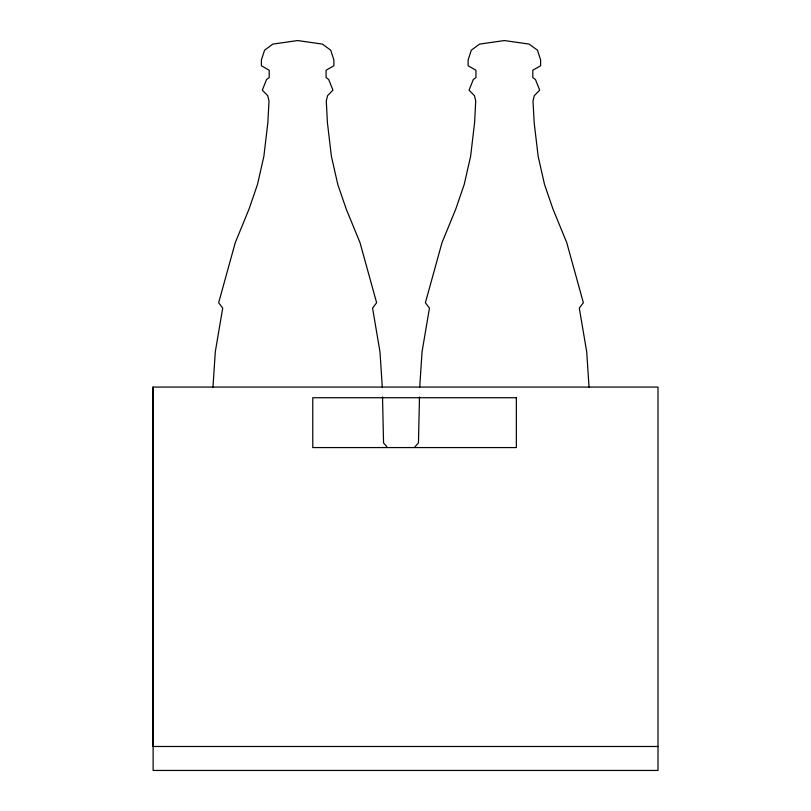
<?xml version="1.0" encoding="UTF-8"?>
<svg xmlns="http://www.w3.org/2000/svg" width="811" height="811" viewBox="0 0 811 811"><rect width="100%" height="100%" fill="white"/><g stroke="black" fill="none" stroke-linecap="round" stroke-linejoin="round"><path stroke-width="1.22" d="M419.49 397.005L418.456 442.948L415.039 446.79M212.979 387.07L215.3 351.812L222.711 308.109L218.656 302.726L235.261 242.671L249.028 209.086L257.482 184.482L263.879 156.29L267.833 122.796L268.999 100.99L267.721 95.678L262.318 90.173L266.576 79.468L269.191 77.603L269.191 70.222L261.385 65.752L261.385 59.973L264.568 50.201L272.831 44.098L297.637 40.55L322.433 44.098L330.706 50.201L333.889 59.973L333.889 65.752L326.083 70.222L326.083 77.603L328.698 79.468L332.946 90.173L327.553 95.678L326.275 100.99L327.431 122.796L331.395 156.29L337.792 184.482L346.236 209.086L360.013 242.671L376.618 302.726L372.563 308.109L379.974 351.812L382.295 387.07M419.723 387.07L422.044 351.812L429.455 308.109L425.39 302.726L441.995 242.671L455.772 209.086L464.216 184.482L470.613 156.29L474.577 122.796L475.733 100.99L474.455 95.678L469.062 90.173L473.32 79.468L475.935 77.603L475.935 70.222L468.119 65.752L468.119 59.973L471.303 50.201L479.575 44.098L504.371 40.55L529.178 44.098L537.45 50.201L540.623 59.973L540.623 65.752L532.817 70.222L532.817 77.603L535.432 79.468L539.69 90.173L534.287 95.678L533.009 100.99L534.175 122.796L538.139 156.29L544.526 184.482L552.98 209.086L566.757 242.671L583.362 302.726L579.297 308.109L586.708 351.812L589.029 387.07M658.005 746.485L152.995 746.485L152.995 387.07L658.005 387.07L658.005 770.45L153.117 770.45L153.117 387.07M386.969 446.79L383.552 442.948L382.518 397.005M516.354 397.725L312.772 397.725L312.772 447.571L516.354 447.571L516.354 397.725"/></g></svg>
